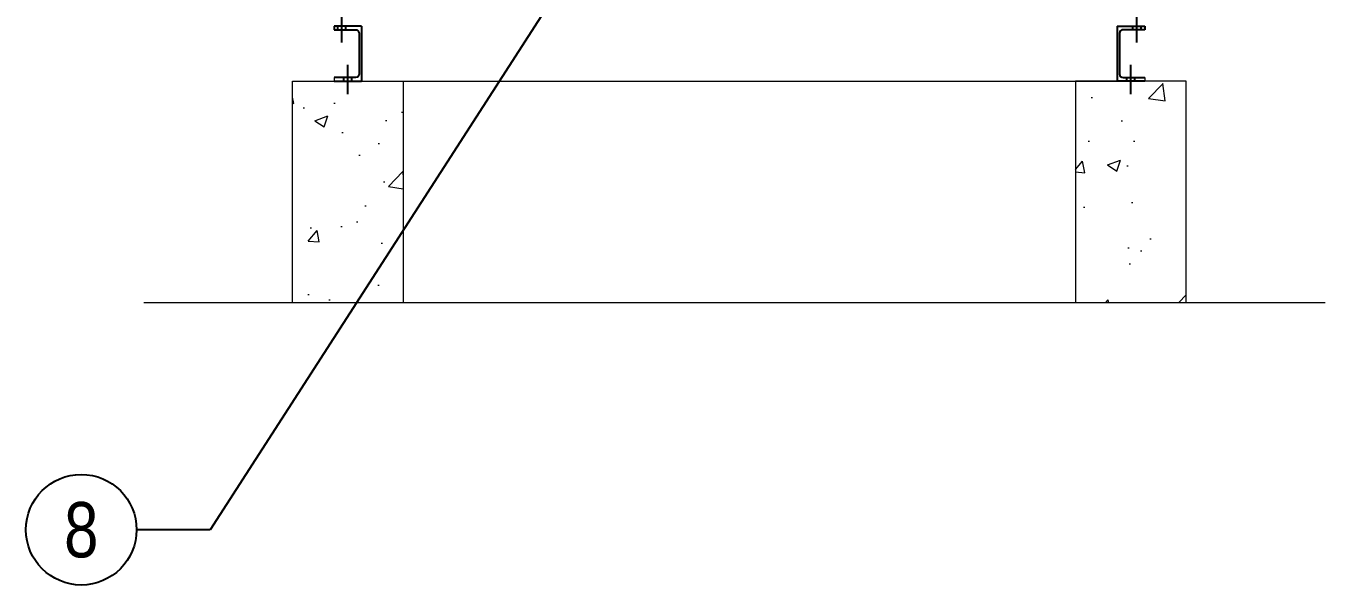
# Model space of a CAD drawing. Header units: millimetres. Extents: x -17070 to 46266, y -291348 to 34996.
# Drawn here: x 35553 to 39078, y 20267 to 21784 of the extents above; entities that cross this region are included whole.
import ezdxf
from ezdxf import colors
from ezdxf.entities.mleader import LeaderData, LeaderLine
from ezdxf.enums import TextEntityAlignment as Align
from ezdxf.math import Vec2, Vec3

# ---------------------------------------------------------------- set-up
doc = ezdxf.new("R2010")
doc.units = ezdxf.units.MM
doc.linetypes.add('CENTERX2', pattern=[4, 2.5, -0.5, 0.5, -0.5])
for name, color, linetype in [('냉각탑_dim', 1, 'Continuous'), ('냉각탑_text', 3, 'Continuous'), ('냉각탑_기초', 23, 'Continuous')]:
    doc.layers.add(name, color=color, linetype=linetype)
doc.styles.get("Standard").update_dxf_attribs({"font": 'arial.ttf'})

# ---------------------------------------------------------------- blocks, each defined once
blk = doc.blocks.new('A$C4FCC4F04')
at = {"color": 1, "linetype": 'CENTERX2', "ltscale": 50}
for p, q in [((54, 140), (54, 220)), ((37.5, 0), (37.5, 80))]:
    blk.add_line(p, q, dxfattribs=at)
at = {"color": 7, "lineweight": 25, "ltscale": 0.125}
for p, q in [((0, 185), (75, 185)), ((75, 35), (0, 35))]:
    blk.add_line(p, q, dxfattribs=at)
at = {"ltscale": 25}
blk.add_line((0, 185), (0, 35), dxfattribs=at)
for p, q in [((43, 175), (43, 185)), ((65, 175), (65, 185)), ((26.5, 35), (26.5, 45)), ((48.5, 35), (48.5, 45))]:
    blk.add_line(p, q)
at = {"color": 7, "lineweight": 25, "ltscale": 0.008333}
blk.add_line((75, 185), (75, 175), dxfattribs=at)
at = {"color": 7, "lineweight": 25, "ltscale": 0.091667}
blk.add_line((6.5, 165), (6.5, 55), dxfattribs=at)
at = {"color": 7, "lineweight": 25, "ltscale": 0.05125}
for p, q in [((75, 175), (16.5, 175)), ((16.5, 45), (75, 45))]:
    blk.add_line(p, q, dxfattribs=at)
at = {"color": 7, "lineweight": 15, "ltscale": 0.0625}
blk.add_line((75, 45), (75, 35), dxfattribs=at)
at = {"color": 7, "lineweight": 25}
for centre, start, end in [((16.5, 165), 90, 180), ((16.5, 55), 180, 270)]:
    blk.add_arc(centre, 10, start, end, dxfattribs=at)
blk = doc.blocks.new('2')
at = {"color": 1, "linetype": 'CENTERX2', "ltscale": 50}
for p, q in [((38567.9, 21738.6), (38567.9, 21818.6)), ((38551.4, 21598.6), (38551.4, 21678.6))]:
    blk.add_line(p, q, dxfattribs=at)
at = {"color": 7, "lineweight": 25, "ltscale": 0.125}
for p, q in [((38513.9, 21783.6), (38588.9, 21783.6)), ((38588.9, 21633.6), (38513.9, 21633.6))]:
    blk.add_line(p, q, dxfattribs=at)
at = {"ltscale": 25}
blk.add_line((38513.9, 21783.6), (38513.9, 21633.6), dxfattribs=at)
at = {"color": 7, "lineweight": 25, "ltscale": 0.091667}
blk.add_line((38520.4, 21763.6), (38520.4, 21653.6), dxfattribs=at)
at = {"color": 7, "lineweight": 25, "ltscale": 0.05125}
for p, q in [((38588.9, 21773.6), (38530.4, 21773.6)), ((38530.4, 21643.6), (38588.9, 21643.6))]:
    blk.add_line(p, q, dxfattribs=at)
for p, q in [((38556.9, 21773.6), (38556.9, 21783.6)), ((38578.9, 21773.6), (38578.9, 21783.6)), ((38540.4, 21633.6), (38540.4, 21643.6)), ((38562.4, 21633.6), (38562.4, 21643.6))]:
    blk.add_line(p, q)
at = {"color": 7, "lineweight": 25, "ltscale": 0.008333}
blk.add_line((38588.9, 21783.6), (38588.9, 21773.6), dxfattribs=at)
at = {"lineweight": 5}
blk.add_line((36463.9, 21633.6), (38513.9, 21633.6), dxfattribs=at)
at = {"color": 7, "lineweight": 15, "ltscale": 0.0625}
blk.add_line((38588.9, 21643.6), (38588.9, 21633.6), dxfattribs=at)
at = {"color": 7, "lineweight": 25}
for centre, start, end in [((38530.4, 21763.6), 90, 180), ((38530.4, 21653.6), 180, 270)]:
    blk.add_arc(centre, 10, start, end, dxfattribs=at)
at = {"lineweight": 5, "xscale": -1}
blk.add_blockref('A$C4FCC4F04', (36463.9, 21598.6), dxfattribs=at)

msp = doc.modelspace()

# ---------------------------------------------------------------- hatches: boundary and pattern name
at = {"layer": '냉각탑_기초', "lineweight": 20, "ltscale": 30}
h = msp.add_hatch(dxfattribs=at)
h.set_pattern_fill('AR-CONC', color=256, scale=50, style=0)
h.set_pattern_definition([(50, (21647.9, 5092.32), (358.63, -31.376), [37.5, -412.5]), (355, (21647.9, 5092.32), (-69.3757, 376.096), [30, -330]), (100.4514, (21677.77, 5089.7), (289.2547, 344.72), [31.87, -350.571]), (46.1842, (21647.9, 5192.3), (533.6205, -82.7595), [56.25, -618.75]), (96.6356, (21692.35, 5185.4), (467.331, 487.059), [47.805, -525.856]), (351.1842, (21647.9, 5192.3), (467.331, 487.059), [45, -495]), (21, (21697.9, 5167.32), (298.4535, -201.3094), [37.5, -412.5]), (326, (21697.9, 5167.32), (121.6577, 362.575), [30, -330]), (71.4514, (21722.76, 5150.55), (420.1113, 161.265), [31.87, -350.571]), (37.5, (21647.89, 5092.32), (6.0799, 166.4469), [0, -326, 0, -335, 0, -331.25]), (7.5, (21647.89, 5092.32), (131.5348, 197.2059), [0, -191, 0, -318.5, 0, -126.25]), (327.5, (21536.39, 5092.32), (266.9112, -11.2774), [0, -125, 0, -390, 0, -517.5]), (317.5, (21486.39, 5092.32), (291.593, 50.0525), [0, -162.5, 0, -259, 0, -367.5])])
h.paths.add_polyline_path([(36576.4, 21633.6), (36276.4, 21633.6), (36276.4, 21033.6), (36576.4, 21033.6)])
h = msp.add_hatch(dxfattribs=at)
h.set_pattern_fill('AR-CONC', color=256, scale=50, style=0)
h.set_pattern_definition([(50, (21642.9, 5092.32), (358.63, -31.376), [37.5, -412.5]), (355, (21642.9, 5092.32), (-69.3757, 376.096), [30, -330]), (100.4514, (21672.77, 5089.7), (289.2547, 344.72), [31.87, -350.571]), (46.1842, (21642.9, 5192.3), (533.6205, -82.7595), [56.25, -618.75]), (96.6356, (21687.35, 5185.4), (467.331, 487.059), [47.805, -525.856]), (351.1842, (21642.9, 5192.3), (467.331, 487.059), [45, -495]), (21, (21692.9, 5167.32), (298.4535, -201.3094), [37.5, -412.5]), (326, (21692.9, 5167.32), (121.6577, 362.575), [30, -330]), (71.4514, (21717.76, 5150.55), (420.1113, 161.265), [31.87, -350.571]), (37.5, (21642.89, 5092.32), (6.0799, 166.4469), [0, -326, 0, -335, 0, -331.25]), (7.5, (21642.89, 5092.32), (131.5348, 197.2059), [0, -191, 0, -318.5, 0, -126.25]), (327.5, (21531.39, 5092.32), (266.9112, -11.2774), [0, -125, 0, -390, 0, -517.5]), (317.5, (21481.39, 5092.32), (291.593, 50.0525), [0, -162.5, 0, -259, 0, -367.5])])
h.paths.add_polyline_path([(38401.4, 21633.6), (38701.4, 21633.6), (38701.4, 21033.6), (38401.4, 21033.6)])

# ---------------------------------------------------------------- linework, layer by layer
at = {"layer": '냉각탑_dim', "linetype": 'ByBlock', "lineweight": -3}
msp.add_circle((35703, 20417.1), 150, dxfattribs=at)
at = {"layer": '냉각탑_기초', "lineweight": 20, "ltscale": 30}
msp.add_line((35873.1, 21033.6), (39078.3, 21033.6), dxfattribs=at)
for points in [[(36276.4, 21033.6), (36276.4, 21633.6), (36576.4, 21633.6), (36576.4, 21033.6)], [(38701.4, 21033.6), (38701.4, 21633.6), (38401.4, 21633.6), (38401.4, 21033.6)]]:
    msp.add_lwpolyline(points, dxfattribs=at)

# ---------------------------------------------------------------- block references
msp.add_blockref('2', (0, 0))

# ---------------------------------------------------------------- texts
at = {"layer": '냉각탑_text', "width": 0.8}
msp.add_text('8', height=150, dxfattribs=at).set_placement((35703, 20417.1), align=Align.MIDDLE_CENTER)

# ---------------------------------------------------------------- leaders
at = {"layer": '냉각탑_dim', "lineweight": -3}
ml = msp.add_multileader_mtext('Standard', dxfattribs=at)
ml.set_content('')
ml.set_leader_properties(color=256)
ml.build(insert=Vec2(0, 0))
ml.multileader.update_dxf_attribs({"text_right_attachment_type": 6, "dogleg_length": 5, "arrow_head_size": 199.5, "scale": 30})
ctx = ml.context
ctx.base_point, ctx.scale, ctx.char_height, ctx.arrow_head_size, ctx.landing_gap_size, ctx.plane_origin = Vec3(35853, 20417), 30, 7.18, 199.5, 3.59, Vec3(37357.9, 20742.7)
ctx.right_attachment, ctx.text_align_type = 6, 2
notes = []
notes.append((ctx, [(0, (1, 1, 0), (36052.5, 20417), (-1, 0), 199.5, [(0, [(37227.8, 22239.6)], 0, [])])]))
ctx.mtext, ml.multileader.dxf.content_type = None, 0
for ctx, leaders in notes:
    for number, flags, end, landing, length, lines in leaders:
        leader = LeaderData()
        leader.index, (leader.has_last_leader_line, leader.has_dogleg_vector, leader.attachment_direction) = number, flags
        leader.last_leader_point, leader.dogleg_vector, leader.dogleg_length = Vec3(end), Vec3(landing), length
        for number, points, colour, breaks in lines:
            line = LeaderLine()
            line.index, line.vertices, line.color, line.breaks = number, Vec3.list(points), colors.encode_raw_color(colour), breaks
            leader.lines.append(line)
        ctx.leaders.append(leader)

doc.saveas('drawing.dxf')
